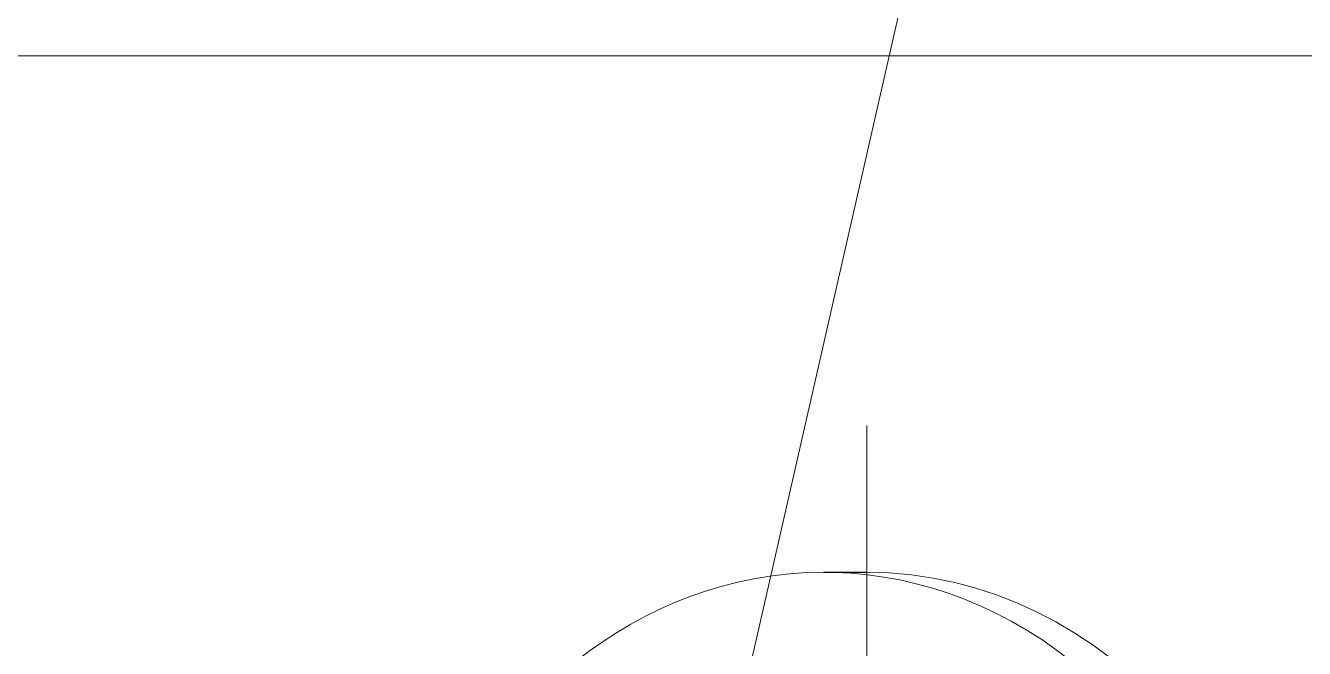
# Model space of a CAD drawing. Header units: millimetres. Extents: x 89051 to 218395, y -330386 to -125649.
# Drawn here: x 92496.2 to 92612.9, y -126982.1 to -126925.2 of the extents above; entities that cross this region are included whole.
import ezdxf

# ---------------------------------------------------------------- set-up
doc = ezdxf.new("R2010")
doc.units = ezdxf.units.MM
doc.header["$LTSCALE"] = 13
for name, pattern in [('1 实线', [0]), ('ACAD_ISO04W100', [30, 24, -3, 0, -3]), ('CENTER', [50.8, 31.75, -6.35, 6.35, -6.35])]:
    doc.linetypes.add(name, pattern=pattern)
doc.layers.get('0').update_dxf_attribs({"color": 1, "linetype": 'CENTER'})
doc.layers.add('标注、文本', color=3, linetype='Continuous', lineweight=25)
doc.layers.add('铁心', color=3, linetype='Continuous', lineweight=0)
doc.layers.add('粗实线', color=4, linetype='Continuous')

msp = doc.modelspace()

# ---------------------------------------------------------------- linework, layer by layer
at = {"color": 7, "linetype": '1 实线', "lineweight": 0}
msp.add_line((92965.93, -126927.95), (92441.93, -126927.95), dxfattribs=at)
for centre, start_param, end_param in [((92569, -127021.08), 2.304713, 7.120065), ((92572.93, -127021.08), 3.141593, 6.283185)]:
    msp.add_ellipse(centre, major_axis=(0, 45.98), ratio=0.866025, start_param=start_param, end_param=end_param, dxfattribs=at)
at = {"layer": '标注、文本', "color": 1, "linetype": 'ACAD_ISO04W100', "lineweight": 15}
msp.add_line((92572.93, -127080.47), (92572.93, -126961.69), dxfattribs=at)
at = {"layer": '粗实线', "ltscale": 2}
msp.add_line((92569, -126975.09), (92572.93, -126975.09), dxfattribs=at)
at = {"layer": '铁心'}
msp.add_lwpolyline([(92553.77, -127021.08), (92726.78, -126261.39), (92726.78, -126261.39)], dxfattribs=at)

doc.saveas('drawing.dxf')
